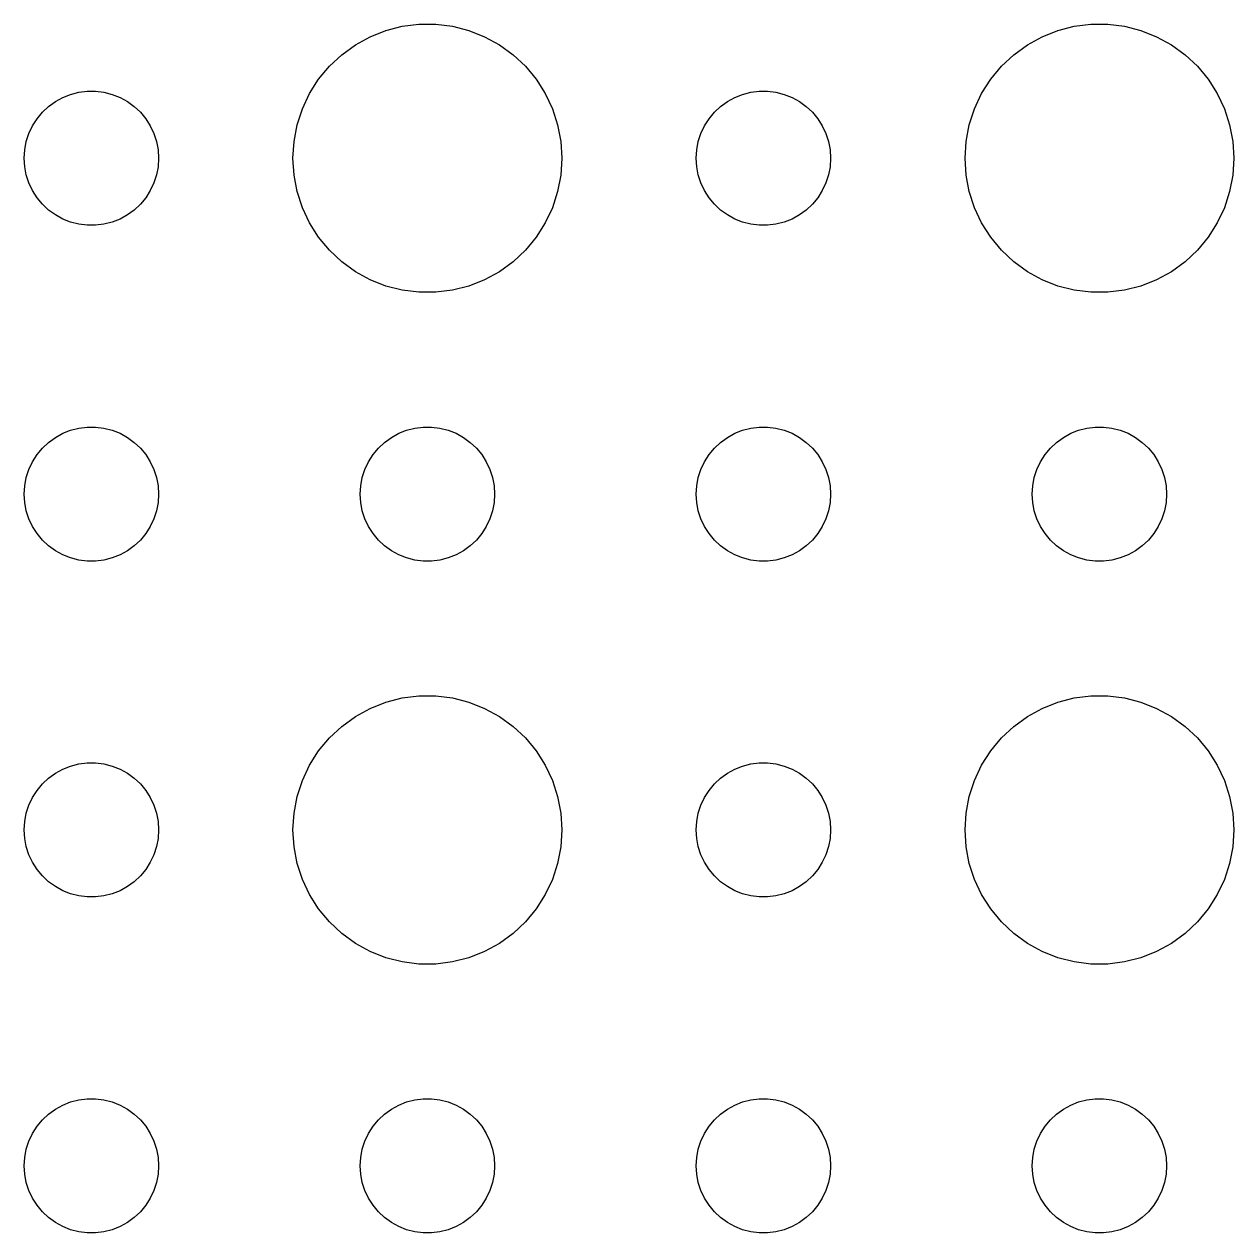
# Model space of a CAD drawing. Header units: metres. Extents: x -120 to 120, y -119 to 119.
# Drawn here: x -1.5 to 25.5, y -61.5 to -34.51 of the extents above; entities that cross this region are included whole.
import ezdxf

# ---------------------------------------------------------------- set-up
doc = ezdxf.new("R2010")
doc.units = ezdxf.units.M

msp = doc.modelspace()

# ---------------------------------------------------------------- linework, layer by layer
for p, q in [((6.57294, -34.6468), (6.93785, -34.5531)), ((6.93785, -34.5531), (7.31161, -34.5059)), ((7.31161, -34.5059), (7.68837, -34.5059)), ((7.68837, -34.5059), (8.06213, -34.5531)), ((8.06213, -34.5531), (8.42705, -34.6468)), ((21.5729, -34.6468), (21.9379, -34.5531)), ((21.9379, -34.5531), (22.3116, -34.5059)), ((22.3116, -34.5059), (22.6884, -34.5059)), ((22.6884, -34.5059), (23.0621, -34.5531)), ((23.0621, -34.5531), (23.427, -34.6468)), ((5.89252, -34.967), (6.22266, -34.7855)), ((6.22266, -34.7855), (6.57294, -34.6468)), ((8.42705, -34.6468), (8.77733, -34.7855)), ((8.77733, -34.7855), (9.10747, -34.967)), ((20.8925, -34.967), (21.2227, -34.7855)), ((21.2227, -34.7855), (21.5729, -34.6468)), ((23.427, -34.6468), (23.7773, -34.7855)), ((23.7773, -34.7855), (24.1075, -34.967)), ((5.58772, -35.1885), (5.89252, -34.967)), ((9.10747, -34.967), (9.41226, -35.1885)), ((20.5877, -35.1885), (20.8925, -34.967)), ((24.1075, -34.967), (24.4123, -35.1885)), ((5.31308, -35.4464), (5.58772, -35.1885)), ((9.41226, -35.1885), (9.6869, -35.4464)), ((20.3131, -35.4464), (20.5877, -35.1885)), ((24.4123, -35.1885), (24.6869, -35.4464)), ((5.07294, -35.7366), (5.31308, -35.4464)), ((9.6869, -35.4464), (9.92705, -35.7366)), ((20.0729, -35.7366), (20.3131, -35.4464)), ((24.6869, -35.4464), (24.927, -35.7366)), ((4.87108, -36.0547), (5.07294, -35.7366)), ((9.92705, -35.7366), (10.1289, -36.0547)), ((19.8711, -36.0547), (20.0729, -35.7366)), ((24.927, -35.7366), (25.1289, -36.0547)), ((-0.80373, -36.2335), (-0.63866, -36.1428)), ((-0.63866, -36.1428), (-0.46352, -36.0734)), ((-0.46352, -36.0734), (-0.28107, -36.0266)), ((-0.28107, -36.0266), (-0.09418, -36.003)), ((-0.09418, -36.003), (0.09418, -36.003)), ((0.09418, -36.003), (0.28107, -36.0266)), ((0.28107, -36.0266), (0.46352, -36.0734)), ((0.46352, -36.0734), (0.63866, -36.1428)), ((0.63866, -36.1428), (0.80373, -36.2335)), ((4.71066, -36.3956), (4.87108, -36.0547)), ((10.1289, -36.0547), (10.2893, -36.3956)), ((14.1963, -36.2335), (14.3613, -36.1428)), ((14.3613, -36.1428), (14.5365, -36.0734)), ((14.5365, -36.0734), (14.7189, -36.0266)), ((14.7189, -36.0266), (14.9058, -36.003)), ((14.9058, -36.003), (15.0942, -36.003)), ((15.0942, -36.003), (15.2811, -36.0266)), ((15.2811, -36.0266), (15.4635, -36.0734)), ((15.4635, -36.0734), (15.6387, -36.1428)), ((15.6387, -36.1428), (15.8037, -36.2335)), ((19.7107, -36.3956), (19.8711, -36.0547)), ((25.1289, -36.0547), (25.2893, -36.3956)), ((-1.09344, -36.4732), (-0.95613, -36.3442)), ((-0.95613, -36.3442), (-0.80373, -36.2335)), ((0.80373, -36.2335), (0.95613, -36.3442)), ((0.95613, -36.3442), (1.09344, -36.4732)), ((4.59424, -36.7539), (4.71066, -36.3956)), ((10.2893, -36.3956), (10.4057, -36.7539)), ((13.9065, -36.4732), (14.0439, -36.3442)), ((14.0439, -36.3442), (14.1963, -36.2335)), ((15.8037, -36.2335), (15.9561, -36.3442)), ((15.9561, -36.3442), (16.0934, -36.4732)), ((19.5942, -36.7539), (19.7107, -36.3956)), ((25.2893, -36.3956), (25.4057, -36.7539)), ((-1.31445, -36.7774), (-1.21352, -36.6183)), ((-1.21352, -36.6183), (-1.09344, -36.4732)), ((1.09344, -36.4732), (1.21352, -36.6183)), ((1.21352, -36.6183), (1.31445, -36.7774)), ((13.6855, -36.7774), (13.7865, -36.6183)), ((13.7865, -36.6183), (13.9065, -36.4732)), ((16.0934, -36.4732), (16.2135, -36.6183)), ((16.2135, -36.6183), (16.3145, -36.7774)), ((-1.45287, -37.127), (-1.39465, -36.9478)), ((-1.39465, -36.9478), (-1.31445, -36.7774)), ((1.31445, -36.7774), (1.39465, -36.9478)), ((1.39465, -36.9478), (1.45287, -37.127)), ((4.52365, -37.124), (4.59424, -36.7539)), ((10.4057, -36.7539), (10.4763, -37.124)), ((13.5471, -37.127), (13.6053, -36.9478)), ((13.6053, -36.9478), (13.6855, -36.7774)), ((16.3145, -36.7774), (16.3947, -36.9478)), ((16.3947, -36.9478), (16.4529, -37.127)), ((19.5237, -37.124), (19.5942, -36.7539)), ((25.4057, -36.7539), (25.4763, -37.124)), ((-1.48816, -37.312), (-1.45287, -37.127)), ((1.45287, -37.127), (1.48816, -37.312)), ((4.5, -37.5), (4.52365, -37.124)), ((10.4763, -37.124), (10.5, -37.5)), ((13.5118, -37.312), (13.5471, -37.127)), ((16.4529, -37.127), (16.4882, -37.312)), ((19.5, -37.5), (19.5237, -37.124)), ((25.4763, -37.124), (25.5, -37.5)), ((-1.5, -37.5), (-1.48816, -37.312)), ((-1.48816, -37.688), (-1.5, -37.5)), ((1.48816, -37.312), (1.5, -37.5)), ((1.5, -37.5), (1.48816, -37.688)), ((4.52365, -37.876), (4.5, -37.5)), ((10.5, -37.5), (10.4763, -37.876)), ((13.5, -37.5), (13.5118, -37.312)), ((13.5118, -37.688), (13.5, -37.5)), ((16.4882, -37.312), (16.5, -37.5)), ((16.5, -37.5), (16.4882, -37.688)), ((19.5237, -37.876), (19.5, -37.5)), ((25.5, -37.5), (25.4763, -37.876)), ((-1.45287, -37.873), (-1.48816, -37.688)), ((1.48816, -37.688), (1.45287, -37.873)), ((13.5471, -37.873), (13.5118, -37.688)), ((16.4882, -37.688), (16.4529, -37.873)), ((-1.39465, -38.0522), (-1.45287, -37.873)), ((-1.31445, -38.2226), (-1.39465, -38.0522)), ((1.39465, -38.0522), (1.31445, -38.2226)), ((1.45287, -37.873), (1.39465, -38.0522)), ((4.59424, -38.2461), (4.52365, -37.876)), ((10.4763, -37.876), (10.4057, -38.2461)), ((13.6053, -38.0522), (13.5471, -37.873)), ((13.6855, -38.2226), (13.6053, -38.0522)), ((16.3947, -38.0522), (16.3145, -38.2226)), ((16.4529, -37.873), (16.3947, -38.0522)), ((19.5942, -38.2461), (19.5237, -37.876)), ((25.4763, -37.876), (25.4057, -38.2461)), ((-1.21352, -38.3817), (-1.31445, -38.2226)), ((1.31445, -38.2226), (1.21352, -38.3817)), ((4.71066, -38.6044), (4.59424, -38.2461)), ((10.4057, -38.2461), (10.2893, -38.6044)), ((13.7865, -38.3817), (13.6855, -38.2226)), ((16.3145, -38.2226), (16.2135, -38.3817)), ((19.7107, -38.6044), (19.5942, -38.2461)), ((25.4057, -38.2461), (25.2893, -38.6044)), ((-1.09344, -38.5268), (-1.21352, -38.3817)), ((-0.95613, -38.6558), (-1.09344, -38.5268)), ((1.09344, -38.5268), (0.95613, -38.6558)), ((1.21352, -38.3817), (1.09344, -38.5268)), ((4.87108, -38.9453), (4.71066, -38.6044)), ((10.2893, -38.6044), (10.1289, -38.9453)), ((13.9065, -38.5268), (13.7865, -38.3817)), ((14.0439, -38.6558), (13.9065, -38.5268)), ((16.0934, -38.5268), (15.9561, -38.6558)), ((16.2135, -38.3817), (16.0934, -38.5268)), ((19.8711, -38.9453), (19.7107, -38.6044)), ((25.2893, -38.6044), (25.1289, -38.9453)), ((-0.80373, -38.7665), (-0.95613, -38.6558)), ((-0.63866, -38.8572), (-0.80373, -38.7665)), ((-0.46352, -38.9266), (-0.63866, -38.8572)), ((0.63866, -38.8572), (0.46352, -38.9266)), ((0.80373, -38.7665), (0.63866, -38.8572)), ((0.95613, -38.6558), (0.80373, -38.7665)), ((14.1963, -38.7665), (14.0439, -38.6558)), ((14.3613, -38.8572), (14.1963, -38.7665)), ((14.5365, -38.9266), (14.3613, -38.8572)), ((15.6387, -38.8572), (15.4635, -38.9266)), ((15.8037, -38.7665), (15.6387, -38.8572)), ((15.9561, -38.6558), (15.8037, -38.7665)), ((-0.28107, -38.9734), (-0.46352, -38.9266)), ((-0.09418, -38.997), (-0.28107, -38.9734)), ((0.09418, -38.997), (-0.09418, -38.997)), ((0.28107, -38.9734), (0.09418, -38.997)), ((0.46352, -38.9266), (0.28107, -38.9734)), ((5.07294, -39.2634), (4.87108, -38.9453)), ((10.1289, -38.9453), (9.92705, -39.2634)), ((14.7189, -38.9734), (14.5365, -38.9266)), ((14.9058, -38.997), (14.7189, -38.9734)), ((15.0942, -38.997), (14.9058, -38.997)), ((15.2811, -38.9734), (15.0942, -38.997)), ((15.4635, -38.9266), (15.2811, -38.9734)), ((20.0729, -39.2634), (19.8711, -38.9453)), ((25.1289, -38.9453), (24.927, -39.2634)), ((5.31308, -39.5536), (5.07294, -39.2634)), ((9.92705, -39.2634), (9.6869, -39.5536)), ((20.3131, -39.5536), (20.0729, -39.2634)), ((24.927, -39.2634), (24.6869, -39.5536)), ((5.58772, -39.8115), (5.31308, -39.5536)), ((9.6869, -39.5536), (9.41226, -39.8115)), ((20.5877, -39.8115), (20.3131, -39.5536)), ((24.6869, -39.5536), (24.4123, -39.8115)), ((5.89252, -40.033), (5.58772, -39.8115)), ((9.41226, -39.8115), (9.10747, -40.033)), ((20.8925, -40.033), (20.5877, -39.8115)), ((24.4123, -39.8115), (24.1075, -40.033)), ((6.22266, -40.2145), (5.89252, -40.033)), ((6.57294, -40.3532), (6.22266, -40.2145)), ((8.77733, -40.2145), (8.42705, -40.3532)), ((9.10747, -40.033), (8.77733, -40.2145)), ((21.2227, -40.2145), (20.8925, -40.033)), ((21.5729, -40.3532), (21.2227, -40.2145)), ((23.7773, -40.2145), (23.427, -40.3532)), ((24.1075, -40.033), (23.7773, -40.2145)), ((6.93785, -40.4469), (6.57294, -40.3532)), ((7.31161, -40.4941), (6.93785, -40.4469)), ((7.68837, -40.4941), (7.31161, -40.4941)), ((8.06213, -40.4469), (7.68837, -40.4941)), ((8.42705, -40.3532), (8.06213, -40.4469)), ((21.9379, -40.4469), (21.5729, -40.3532)), ((22.3116, -40.4941), (21.9379, -40.4469)), ((22.6884, -40.4941), (22.3116, -40.4941)), ((23.0621, -40.4469), (22.6884, -40.4941)), ((23.427, -40.3532), (23.0621, -40.4469)), ((-0.95613, -43.8442), (-0.80373, -43.7335)), ((-0.80373, -43.7335), (-0.63866, -43.6428)), ((-0.63866, -43.6428), (-0.46352, -43.5734)), ((-0.46352, -43.5734), (-0.28107, -43.5266)), ((-0.28107, -43.5266), (-0.09418, -43.503)), ((-0.09418, -43.503), (0.09418, -43.503)), ((0.09418, -43.503), (0.28107, -43.5266)), ((0.28107, -43.5266), (0.46352, -43.5734)), ((0.46352, -43.5734), (0.63866, -43.6428)), ((0.63866, -43.6428), (0.80373, -43.7335)), ((0.80373, -43.7335), (0.95613, -43.8442)), ((6.54385, -43.8442), (6.69626, -43.7335)), ((6.69626, -43.7335), (6.86133, -43.6428)), ((6.86133, -43.6428), (7.03647, -43.5734)), ((7.03647, -43.5734), (7.21892, -43.5266)), ((7.21892, -43.5266), (7.40581, -43.503)), ((7.40581, -43.503), (7.59418, -43.503)), ((7.59418, -43.503), (7.78107, -43.5266)), ((7.78107, -43.5266), (7.96352, -43.5734)), ((7.96352, -43.5734), (8.13866, -43.6428)), ((8.13866, -43.6428), (8.30373, -43.7335)), ((8.30373, -43.7335), (8.45613, -43.8442)), ((14.0439, -43.8442), (14.1963, -43.7335)), ((14.1963, -43.7335), (14.3613, -43.6428)), ((14.3613, -43.6428), (14.5365, -43.5734)), ((14.5365, -43.5734), (14.7189, -43.5266)), ((14.7189, -43.5266), (14.9058, -43.503)), ((14.9058, -43.503), (15.0942, -43.503)), ((15.0942, -43.503), (15.2811, -43.5266)), ((15.2811, -43.5266), (15.4635, -43.5734)), ((15.4635, -43.5734), (15.6387, -43.6428)), ((15.6387, -43.6428), (15.8037, -43.7335)), ((15.8037, -43.7335), (15.9561, -43.8442)), ((21.5439, -43.8442), (21.6963, -43.7335)), ((21.6963, -43.7335), (21.8613, -43.6428)), ((21.8613, -43.6428), (22.0365, -43.5734)), ((22.0365, -43.5734), (22.2189, -43.5266)), ((22.2189, -43.5266), (22.4058, -43.503)), ((22.4058, -43.503), (22.5942, -43.503)), ((22.5942, -43.503), (22.7811, -43.5266)), ((22.7811, -43.5266), (22.9635, -43.5734)), ((22.9635, -43.5734), (23.1387, -43.6428)), ((23.1387, -43.6428), (23.3037, -43.7335)), ((23.3037, -43.7335), (23.4561, -43.8442)), ((-1.21352, -44.1183), (-1.09344, -43.9732)), ((-1.09344, -43.9732), (-0.95613, -43.8442)), ((0.95613, -43.8442), (1.09344, -43.9732)), ((1.09344, -43.9732), (1.21352, -44.1183)), ((6.28647, -44.1183), (6.40654, -43.9732)), ((6.40654, -43.9732), (6.54385, -43.8442)), ((8.45613, -43.8442), (8.59344, -43.9732)), ((8.59344, -43.9732), (8.71352, -44.1183)), ((13.7865, -44.1183), (13.9065, -43.9732)), ((13.9065, -43.9732), (14.0439, -43.8442)), ((15.9561, -43.8442), (16.0934, -43.9732)), ((16.0934, -43.9732), (16.2135, -44.1183)), ((21.2865, -44.1183), (21.4065, -43.9732)), ((21.4065, -43.9732), (21.5439, -43.8442)), ((23.4561, -43.8442), (23.5934, -43.9732)), ((23.5934, -43.9732), (23.7135, -44.1183)), ((-1.39465, -44.4478), (-1.31445, -44.2774)), ((-1.31445, -44.2774), (-1.21352, -44.1183)), ((1.21352, -44.1183), (1.31445, -44.2774)), ((1.31445, -44.2774), (1.39465, -44.4478)), ((6.10533, -44.4478), (6.18553, -44.2774)), ((6.18553, -44.2774), (6.28647, -44.1183)), ((8.71352, -44.1183), (8.81445, -44.2774)), ((8.81445, -44.2774), (8.89465, -44.4478)), ((13.6053, -44.4478), (13.6855, -44.2774)), ((13.6855, -44.2774), (13.7865, -44.1183)), ((16.2135, -44.1183), (16.3145, -44.2774)), ((16.3145, -44.2774), (16.3947, -44.4478)), ((21.1053, -44.4478), (21.1855, -44.2774)), ((21.1855, -44.2774), (21.2865, -44.1183)), ((23.7135, -44.1183), (23.8145, -44.2774)), ((23.8145, -44.2774), (23.8947, -44.4478)), ((-1.45287, -44.627), (-1.39465, -44.4478)), ((1.39465, -44.4478), (1.45287, -44.627)), ((6.04712, -44.627), (6.10533, -44.4478)), ((8.89465, -44.4478), (8.95287, -44.627)), ((13.5471, -44.627), (13.6053, -44.4478)), ((16.3947, -44.4478), (16.4529, -44.627)), ((21.0471, -44.627), (21.1053, -44.4478)), ((23.8947, -44.4478), (23.9529, -44.627)), ((-1.5, -45), (-1.48816, -44.812)), ((-1.48816, -44.812), (-1.45287, -44.627)), ((1.45287, -44.627), (1.48816, -44.812)), ((1.48816, -44.812), (1.5, -45)), ((6, -45), (6.01183, -44.812)), ((6.01183, -44.812), (6.04712, -44.627)), ((8.95287, -44.627), (8.98816, -44.812)), ((8.98816, -44.812), (9, -45)), ((13.5, -45), (13.5118, -44.812)), ((13.5118, -44.812), (13.5471, -44.627)), ((16.4529, -44.627), (16.4882, -44.812)), ((16.4882, -44.812), (16.5, -45)), ((21, -45), (21.0118, -44.812)), ((21.0118, -44.812), (21.0471, -44.627)), ((23.9529, -44.627), (23.9882, -44.812)), ((23.9882, -44.812), (24, -45)), ((-1.48816, -45.188), (-1.5, -45)), ((1.5, -45), (1.48816, -45.188)), ((6.01183, -45.188), (6, -45)), ((9, -45), (8.98816, -45.188)), ((13.5118, -45.188), (13.5, -45)), ((16.5, -45), (16.4882, -45.188)), ((21.0118, -45.188), (21, -45)), ((24, -45), (23.9882, -45.188)), ((-1.45287, -45.373), (-1.48816, -45.188)), ((1.48816, -45.188), (1.45287, -45.373)), ((6.04712, -45.373), (6.01183, -45.188)), ((8.98816, -45.188), (8.95287, -45.373)), ((13.5471, -45.373), (13.5118, -45.188)), ((16.4882, -45.188), (16.4529, -45.373)), ((21.0471, -45.373), (21.0118, -45.188)), ((23.9882, -45.188), (23.9529, -45.373)), ((-1.39465, -45.5522), (-1.45287, -45.373)), ((-1.31445, -45.7226), (-1.39465, -45.5522)), ((1.39465, -45.5522), (1.31445, -45.7226)), ((1.45287, -45.373), (1.39465, -45.5522)), ((6.10533, -45.5522), (6.04712, -45.373)), ((6.18553, -45.7226), (6.10533, -45.5522)), ((8.89465, -45.5522), (8.81445, -45.7226)), ((8.95287, -45.373), (8.89465, -45.5522)), ((13.6053, -45.5522), (13.5471, -45.373)), ((13.6855, -45.7226), (13.6053, -45.5522)), ((16.3947, -45.5522), (16.3145, -45.7226)), ((16.4529, -45.373), (16.3947, -45.5522)), ((21.1053, -45.5522), (21.0471, -45.373)), ((21.1855, -45.7226), (21.1053, -45.5522)), ((23.8947, -45.5522), (23.8145, -45.7226)), ((23.9529, -45.373), (23.8947, -45.5522)), ((-1.21352, -45.8817), (-1.31445, -45.7226)), ((-1.09344, -46.0268), (-1.21352, -45.8817)), ((1.21352, -45.8817), (1.09344, -46.0268)), ((1.31445, -45.7226), (1.21352, -45.8817)), ((6.28647, -45.8817), (6.18553, -45.7226)), ((6.40654, -46.0268), (6.28647, -45.8817)), ((8.71352, -45.8817), (8.59344, -46.0268)), ((8.81445, -45.7226), (8.71352, -45.8817)), ((13.7865, -45.8817), (13.6855, -45.7226)), ((13.9065, -46.0268), (13.7865, -45.8817)), ((16.2135, -45.8817), (16.0934, -46.0268)), ((16.3145, -45.7226), (16.2135, -45.8817)), ((21.2865, -45.8817), (21.1855, -45.7226)), ((21.4065, -46.0268), (21.2865, -45.8817)), ((23.7135, -45.8817), (23.5934, -46.0268)), ((23.8145, -45.7226), (23.7135, -45.8817)), ((-0.95613, -46.1558), (-1.09344, -46.0268)), ((-0.80373, -46.2665), (-0.95613, -46.1558)), ((0.95613, -46.1558), (0.80373, -46.2665)), ((1.09344, -46.0268), (0.95613, -46.1558)), ((6.54385, -46.1558), (6.40654, -46.0268)), ((6.69626, -46.2665), (6.54385, -46.1558)), ((8.45613, -46.1558), (8.30373, -46.2665)), ((8.59344, -46.0268), (8.45613, -46.1558)), ((14.0439, -46.1558), (13.9065, -46.0268)), ((14.1963, -46.2665), (14.0439, -46.1558)), ((15.9561, -46.1558), (15.8037, -46.2665)), ((16.0934, -46.0268), (15.9561, -46.1558)), ((21.5439, -46.1558), (21.4065, -46.0268)), ((21.6963, -46.2665), (21.5439, -46.1558)), ((23.4561, -46.1558), (23.3037, -46.2665)), ((23.5934, -46.0268), (23.4561, -46.1558)), ((-0.63866, -46.3572), (-0.80373, -46.2665)), ((-0.46352, -46.4266), (-0.63866, -46.3572)), ((-0.28107, -46.4734), (-0.46352, -46.4266)), ((0.46352, -46.4266), (0.28107, -46.4734)), ((0.63866, -46.3572), (0.46352, -46.4266)), ((0.80373, -46.2665), (0.63866, -46.3572)), ((6.86133, -46.3572), (6.69626, -46.2665)), ((7.03647, -46.4266), (6.86133, -46.3572)), ((7.21892, -46.4734), (7.03647, -46.4266)), ((7.96352, -46.4266), (7.78107, -46.4734)), ((8.13866, -46.3572), (7.96352, -46.4266)), ((8.30373, -46.2665), (8.13866, -46.3572)), ((14.3613, -46.3572), (14.1963, -46.2665)), ((14.5365, -46.4266), (14.3613, -46.3572)), ((14.7189, -46.4734), (14.5365, -46.4266)), ((15.4635, -46.4266), (15.2811, -46.4734)), ((15.6387, -46.3572), (15.4635, -46.4266)), ((15.8037, -46.2665), (15.6387, -46.3572)), ((21.8613, -46.3572), (21.6963, -46.2665)), ((22.0365, -46.4266), (21.8613, -46.3572)), ((22.2189, -46.4734), (22.0365, -46.4266)), ((22.9635, -46.4266), (22.7811, -46.4734)), ((23.1387, -46.3572), (22.9635, -46.4266)), ((23.3037, -46.2665), (23.1387, -46.3572)), ((-0.09418, -46.497), (-0.28107, -46.4734)), ((0.09418, -46.497), (-0.09418, -46.497)), ((0.28107, -46.4734), (0.09418, -46.497)), ((7.40581, -46.497), (7.21892, -46.4734)), ((7.59418, -46.497), (7.40581, -46.497)), ((7.78107, -46.4734), (7.59418, -46.497)), ((14.9058, -46.497), (14.7189, -46.4734)), ((15.0942, -46.497), (14.9058, -46.497)), ((15.2811, -46.4734), (15.0942, -46.497)), ((22.4058, -46.497), (22.2189, -46.4734)), ((22.5942, -46.497), (22.4058, -46.497)), ((22.7811, -46.4734), (22.5942, -46.497)), ((6.22266, -49.7855), (6.57294, -49.6468)), ((6.57294, -49.6468), (6.93785, -49.5531)), ((6.93785, -49.5531), (7.31161, -49.5059)), ((7.31161, -49.5059), (7.68837, -49.5059)), ((7.68837, -49.5059), (8.06213, -49.5531)), ((8.06213, -49.5531), (8.42705, -49.6468)), ((8.42705, -49.6468), (8.77733, -49.7855)), ((21.2227, -49.7855), (21.5729, -49.6468)), ((21.5729, -49.6468), (21.9379, -49.5531)), ((21.9379, -49.5531), (22.3116, -49.5059)), ((22.3116, -49.5059), (22.6884, -49.5059)), ((22.6884, -49.5059), (23.0621, -49.5531)), ((23.0621, -49.5531), (23.427, -49.6468)), ((23.427, -49.6468), (23.7773, -49.7855)), ((5.89252, -49.967), (6.22266, -49.7855)), ((8.77733, -49.7855), (9.10747, -49.967)), ((20.8925, -49.967), (21.2227, -49.7855)), ((23.7773, -49.7855), (24.1075, -49.967)), ((5.31308, -50.4464), (5.58772, -50.1885)), ((5.58772, -50.1885), (5.89252, -49.967)), ((9.10747, -49.967), (9.41226, -50.1885)), ((9.41226, -50.1885), (9.6869, -50.4464)), ((20.3131, -50.4464), (20.5877, -50.1885)), ((20.5877, -50.1885), (20.8925, -49.967)), ((24.1075, -49.967), (24.4123, -50.1885)), ((24.4123, -50.1885), (24.6869, -50.4464)), ((5.07294, -50.7366), (5.31308, -50.4464)), ((9.6869, -50.4464), (9.92705, -50.7366)), ((20.0729, -50.7366), (20.3131, -50.4464)), ((24.6869, -50.4464), (24.927, -50.7366)), ((4.87108, -51.0547), (5.07294, -50.7366)), ((9.92705, -50.7366), (10.1289, -51.0547)), ((19.8711, -51.0547), (20.0729, -50.7366)), ((24.927, -50.7366), (25.1289, -51.0547)), ((-0.46352, -51.0734), (-0.28107, -51.0266)), ((-0.28107, -51.0266), (-0.09418, -51.003)), ((-0.09418, -51.003), (0.09418, -51.003)), ((0.09418, -51.003), (0.28107, -51.0266)), ((0.28107, -51.0266), (0.46352, -51.0734)), ((14.5365, -51.0734), (14.7189, -51.0266)), ((14.7189, -51.0266), (14.9058, -51.003)), ((14.9058, -51.003), (15.0942, -51.003)), ((15.0942, -51.003), (15.2811, -51.0266)), ((15.2811, -51.0266), (15.4635, -51.0734)), ((-0.95613, -51.3442), (-0.80373, -51.2335)), ((-0.80373, -51.2335), (-0.63866, -51.1428)), ((-0.63866, -51.1428), (-0.46352, -51.0734)), ((0.46352, -51.0734), (0.63866, -51.1428)), ((0.63866, -51.1428), (0.80373, -51.2335)), ((0.80373, -51.2335), (0.95613, -51.3442)), ((4.71066, -51.3956), (4.87108, -51.0547)), ((10.1289, -51.0547), (10.2893, -51.3956)), ((14.0439, -51.3442), (14.1963, -51.2335)), ((14.1963, -51.2335), (14.3613, -51.1428)), ((14.3613, -51.1428), (14.5365, -51.0734)), ((15.4635, -51.0734), (15.6387, -51.1428)), ((15.6387, -51.1428), (15.8037, -51.2335)), ((15.8037, -51.2335), (15.9561, -51.3442)), ((19.7107, -51.3956), (19.8711, -51.0547)), ((25.1289, -51.0547), (25.2893, -51.3956)), ((-1.21352, -51.6183), (-1.09344, -51.4732)), ((-1.09344, -51.4732), (-0.95613, -51.3442)), ((0.95613, -51.3442), (1.09344, -51.4732)), ((1.09344, -51.4732), (1.21352, -51.6183)), ((4.59424, -51.7539), (4.71066, -51.3956)), ((10.2893, -51.3956), (10.4057, -51.7539)), ((13.7865, -51.6183), (13.9065, -51.4732)), ((13.9065, -51.4732), (14.0439, -51.3442)), ((15.9561, -51.3442), (16.0934, -51.4732)), ((16.0934, -51.4732), (16.2135, -51.6183)), ((19.5942, -51.7539), (19.7107, -51.3956)), ((25.2893, -51.3956), (25.4057, -51.7539)), ((-1.39465, -51.9478), (-1.31445, -51.7774)), ((-1.31445, -51.7774), (-1.21352, -51.6183)), ((1.21352, -51.6183), (1.31445, -51.7774)), ((1.31445, -51.7774), (1.39465, -51.9478)), ((4.52365, -52.124), (4.59424, -51.7539)), ((10.4057, -51.7539), (10.4763, -52.124)), ((13.6053, -51.9478), (13.6855, -51.7774)), ((13.6855, -51.7774), (13.7865, -51.6183)), ((16.2135, -51.6183), (16.3145, -51.7774)), ((16.3145, -51.7774), (16.3947, -51.9478)), ((19.5237, -52.124), (19.5942, -51.7539)), ((25.4057, -51.7539), (25.4763, -52.124)), ((-1.45287, -52.127), (-1.39465, -51.9478)), ((1.39465, -51.9478), (1.45287, -52.127)), ((13.5471, -52.127), (13.6053, -51.9478)), ((16.3947, -51.9478), (16.4529, -52.127)), ((-1.5, -52.5), (-1.48816, -52.312)), ((-1.48816, -52.312), (-1.45287, -52.127)), ((1.45287, -52.127), (1.48816, -52.312)), ((1.48816, -52.312), (1.5, -52.5)), ((4.5, -52.5), (4.52365, -52.124)), ((10.4763, -52.124), (10.5, -52.5)), ((13.5, -52.5), (13.5118, -52.312)), ((13.5118, -52.312), (13.5471, -52.127)), ((16.4529, -52.127), (16.4882, -52.312)), ((16.4882, -52.312), (16.5, -52.5)), ((19.5, -52.5), (19.5237, -52.124)), ((25.4763, -52.124), (25.5, -52.5)), ((-1.48816, -52.688), (-1.5, -52.5)), ((1.5, -52.5), (1.48816, -52.688)), ((4.52365, -52.876), (4.5, -52.5)), ((10.5, -52.5), (10.4763, -52.876)), ((13.5118, -52.688), (13.5, -52.5)), ((16.5, -52.5), (16.4882, -52.688)), ((19.5237, -52.876), (19.5, -52.5)), ((25.5, -52.5), (25.4763, -52.876)), ((-1.45287, -52.873), (-1.48816, -52.688)), ((-1.39465, -53.0522), (-1.45287, -52.873)), ((1.45287, -52.873), (1.39465, -53.0522)), ((1.48816, -52.688), (1.45287, -52.873)), ((4.59424, -53.2461), (4.52365, -52.876)), ((10.4763, -52.876), (10.4057, -53.2461)), ((13.5471, -52.873), (13.5118, -52.688)), ((13.6053, -53.0522), (13.5471, -52.873)), ((16.4529, -52.873), (16.3947, -53.0522)), ((16.4882, -52.688), (16.4529, -52.873)), ((19.5942, -53.2461), (19.5237, -52.876)), ((25.4763, -52.876), (25.4057, -53.2461)), ((-1.31445, -53.2226), (-1.39465, -53.0522)), ((1.39465, -53.0522), (1.31445, -53.2226)), ((13.6855, -53.2226), (13.6053, -53.0522)), ((16.3947, -53.0522), (16.3145, -53.2226)), ((-1.21352, -53.3817), (-1.31445, -53.2226)), ((-1.09344, -53.5268), (-1.21352, -53.3817)), ((1.21352, -53.3817), (1.09344, -53.5268)), ((1.31445, -53.2226), (1.21352, -53.3817)), ((4.71066, -53.6044), (4.59424, -53.2461)), ((10.4057, -53.2461), (10.2893, -53.6044)), ((13.7865, -53.3817), (13.6855, -53.2226)), ((13.9065, -53.5268), (13.7865, -53.3817)), ((16.2135, -53.3817), (16.0934, -53.5268)), ((16.3145, -53.2226), (16.2135, -53.3817)), ((19.7107, -53.6044), (19.5942, -53.2461)), ((25.4057, -53.2461), (25.2893, -53.6044)), ((-0.95613, -53.6558), (-1.09344, -53.5268)), ((-0.80373, -53.7665), (-0.95613, -53.6558)), ((0.95613, -53.6558), (0.80373, -53.7665)), ((1.09344, -53.5268), (0.95613, -53.6558)), ((4.87108, -53.9453), (4.71066, -53.6044)), ((10.2893, -53.6044), (10.1289, -53.9453)), ((14.0439, -53.6558), (13.9065, -53.5268)), ((14.1963, -53.7665), (14.0439, -53.6558)), ((15.9561, -53.6558), (15.8037, -53.7665)), ((16.0934, -53.5268), (15.9561, -53.6558)), ((19.8711, -53.9453), (19.7107, -53.6044)), ((25.2893, -53.6044), (25.1289, -53.9453)), ((-0.63866, -53.8572), (-0.80373, -53.7665)), ((-0.46352, -53.9266), (-0.63866, -53.8572)), ((-0.28107, -53.9734), (-0.46352, -53.9266)), ((-0.09418, -53.997), (-0.28107, -53.9734)), ((0.09418, -53.997), (-0.09418, -53.997)), ((0.28107, -53.9734), (0.09418, -53.997)), ((0.46352, -53.9266), (0.28107, -53.9734)), ((0.63866, -53.8572), (0.46352, -53.9266)), ((0.80373, -53.7665), (0.63866, -53.8572)), ((5.07294, -54.2634), (4.87108, -53.9453)), ((10.1289, -53.9453), (9.92705, -54.2634)), ((14.3613, -53.8572), (14.1963, -53.7665)), ((14.5365, -53.9266), (14.3613, -53.8572)), ((14.7189, -53.9734), (14.5365, -53.9266)), ((14.9058, -53.997), (14.7189, -53.9734)), ((15.0942, -53.997), (14.9058, -53.997)), ((15.2811, -53.9734), (15.0942, -53.997)), ((15.4635, -53.9266), (15.2811, -53.9734)), ((15.6387, -53.8572), (15.4635, -53.9266)), ((15.8037, -53.7665), (15.6387, -53.8572)), ((20.0729, -54.2634), (19.8711, -53.9453)), ((25.1289, -53.9453), (24.927, -54.2634)), ((5.31308, -54.5536), (5.07294, -54.2634)), ((9.92705, -54.2634), (9.6869, -54.5536)), ((20.3131, -54.5536), (20.0729, -54.2634)), ((24.927, -54.2634), (24.6869, -54.5536)), ((5.58772, -54.8115), (5.31308, -54.5536)), ((9.6869, -54.5536), (9.41226, -54.8115)), ((20.5877, -54.8115), (20.3131, -54.5536)), ((24.6869, -54.5536), (24.4123, -54.8115)), ((5.89252, -55.033), (5.58772, -54.8115)), ((6.22266, -55.2145), (5.89252, -55.033)), ((9.10747, -55.033), (8.77733, -55.2145)), ((9.41226, -54.8115), (9.10747, -55.033)), ((20.8925, -55.033), (20.5877, -54.8115)), ((21.2227, -55.2145), (20.8925, -55.033)), ((24.1075, -55.033), (23.7773, -55.2145)), ((24.4123, -54.8115), (24.1075, -55.033)), ((6.57294, -55.3532), (6.22266, -55.2145)), ((8.77733, -55.2145), (8.42705, -55.3532)), ((21.5729, -55.3532), (21.2227, -55.2145)), ((23.7773, -55.2145), (23.427, -55.3532)), ((6.93785, -55.4469), (6.57294, -55.3532)), ((7.31161, -55.4941), (6.93785, -55.4469)), ((7.68837, -55.4941), (7.31161, -55.4941)), ((8.06213, -55.4469), (7.68837, -55.4941)), ((8.42705, -55.3532), (8.06213, -55.4469)), ((21.9379, -55.4469), (21.5729, -55.3532)), ((22.3116, -55.4941), (21.9379, -55.4469)), ((22.6884, -55.4941), (22.3116, -55.4941)), ((23.0621, -55.4469), (22.6884, -55.4941)), ((23.427, -55.3532), (23.0621, -55.4469)), ((-0.63866, -58.6428), (-0.46352, -58.5734)), ((-0.46352, -58.5734), (-0.28107, -58.5266)), ((-0.28107, -58.5266), (-0.09418, -58.503)), ((-0.09418, -58.503), (0.09418, -58.503)), ((0.09418, -58.503), (0.28107, -58.5266)), ((0.28107, -58.5266), (0.46352, -58.5734)), ((0.46352, -58.5734), (0.63866, -58.6428)), ((6.86133, -58.6428), (7.03647, -58.5734)), ((7.03647, -58.5734), (7.21892, -58.5266)), ((7.21892, -58.5266), (7.40581, -58.503)), ((7.40581, -58.503), (7.59418, -58.503)), ((7.59418, -58.503), (7.78107, -58.5266)), ((7.78107, -58.5266), (7.96352, -58.5734)), ((7.96352, -58.5734), (8.13866, -58.6428)), ((14.3613, -58.6428), (14.5365, -58.5734)), ((14.5365, -58.5734), (14.7189, -58.5266)), ((14.7189, -58.5266), (14.9058, -58.503)), ((14.9058, -58.503), (15.0942, -58.503)), ((15.0942, -58.503), (15.2811, -58.5266)), ((15.2811, -58.5266), (15.4635, -58.5734)), ((15.4635, -58.5734), (15.6387, -58.6428)), ((21.8613, -58.6428), (22.0365, -58.5734)), ((22.0365, -58.5734), (22.2189, -58.5266)), ((22.2189, -58.5266), (22.4058, -58.503)), ((22.4058, -58.503), (22.5942, -58.503)), ((22.5942, -58.503), (22.7811, -58.5266)), ((22.7811, -58.5266), (22.9635, -58.5734)), ((22.9635, -58.5734), (23.1387, -58.6428)), ((-1.09344, -58.9732), (-0.95613, -58.8442)), ((-0.95613, -58.8442), (-0.80373, -58.7335)), ((-0.80373, -58.7335), (-0.63866, -58.6428)), ((0.63866, -58.6428), (0.80373, -58.7335)), ((0.80373, -58.7335), (0.95613, -58.8442)), ((0.95613, -58.8442), (1.09344, -58.9732)), ((6.40654, -58.9732), (6.54385, -58.8442)), ((6.54385, -58.8442), (6.69626, -58.7335)), ((6.69626, -58.7335), (6.86133, -58.6428)), ((8.13866, -58.6428), (8.30373, -58.7335)), ((8.30373, -58.7335), (8.45613, -58.8442)), ((8.45613, -58.8442), (8.59344, -58.9732)), ((13.9065, -58.9732), (14.0439, -58.8442)), ((14.0439, -58.8442), (14.1963, -58.7335)), ((14.1963, -58.7335), (14.3613, -58.6428)), ((15.6387, -58.6428), (15.8037, -58.7335)), ((15.8037, -58.7335), (15.9561, -58.8442)), ((15.9561, -58.8442), (16.0934, -58.9732)), ((21.4065, -58.9732), (21.5439, -58.8442)), ((21.5439, -58.8442), (21.6963, -58.7335)), ((21.6963, -58.7335), (21.8613, -58.6428)), ((23.1387, -58.6428), (23.3037, -58.7335)), ((23.3037, -58.7335), (23.4561, -58.8442)), ((23.4561, -58.8442), (23.5934, -58.9732)), ((-1.31445, -59.2774), (-1.21352, -59.1183)), ((-1.21352, -59.1183), (-1.09344, -58.9732)), ((1.09344, -58.9732), (1.21352, -59.1183)), ((1.21352, -59.1183), (1.31445, -59.2774)), ((6.18553, -59.2774), (6.28647, -59.1183)), ((6.28647, -59.1183), (6.40654, -58.9732)), ((8.59344, -58.9732), (8.71352, -59.1183)), ((8.71352, -59.1183), (8.81445, -59.2774)), ((13.6855, -59.2774), (13.7865, -59.1183)), ((13.7865, -59.1183), (13.9065, -58.9732)), ((16.0934, -58.9732), (16.2135, -59.1183)), ((16.2135, -59.1183), (16.3145, -59.2774)), ((21.1855, -59.2774), (21.2865, -59.1183)), ((21.2865, -59.1183), (21.4065, -58.9732)), ((23.5934, -58.9732), (23.7135, -59.1183)), ((23.7135, -59.1183), (23.8145, -59.2774)), ((-1.39465, -59.4478), (-1.31445, -59.2774)), ((1.31445, -59.2774), (1.39465, -59.4478)), ((6.10533, -59.4478), (6.18553, -59.2774)), ((8.81445, -59.2774), (8.89465, -59.4478)), ((13.6053, -59.4478), (13.6855, -59.2774)), ((16.3145, -59.2774), (16.3947, -59.4478)), ((21.1053, -59.4478), (21.1855, -59.2774)), ((23.8145, -59.2774), (23.8947, -59.4478)), ((-1.48816, -59.812), (-1.45287, -59.627)), ((-1.45287, -59.627), (-1.39465, -59.4478)), ((1.39465, -59.4478), (1.45287, -59.627)), ((1.45287, -59.627), (1.48816, -59.812)), ((6.01183, -59.812), (6.04712, -59.627)), ((6.04712, -59.627), (6.10533, -59.4478)), ((8.89465, -59.4478), (8.95287, -59.627)), ((8.95287, -59.627), (8.98816, -59.812)), ((13.5118, -59.812), (13.5471, -59.627)), ((13.5471, -59.627), (13.6053, -59.4478)), ((16.3947, -59.4478), (16.4529, -59.627)), ((16.4529, -59.627), (16.4882, -59.812)), ((21.0118, -59.812), (21.0471, -59.627)), ((21.0471, -59.627), (21.1053, -59.4478)), ((23.8947, -59.4478), (23.9529, -59.627)), ((23.9529, -59.627), (23.9882, -59.812)), ((-1.5, -60), (-1.48816, -59.812)), ((1.48816, -59.812), (1.5, -60)), ((6, -60), (6.01183, -59.812)), ((8.98816, -59.812), (9, -60)), ((13.5, -60), (13.5118, -59.812)), ((16.4882, -59.812), (16.5, -60)), ((21, -60), (21.0118, -59.812)), ((23.9882, -59.812), (24, -60)), ((-1.48816, -60.188), (-1.5, -60)), ((-1.45287, -60.373), (-1.48816, -60.188)), ((1.48816, -60.188), (1.45287, -60.373)), ((1.5, -60), (1.48816, -60.188)), ((6.01183, -60.188), (6, -60)), ((6.04712, -60.373), (6.01183, -60.188)), ((8.98816, -60.188), (8.95287, -60.373)), ((9, -60), (8.98816, -60.188)), ((13.5118, -60.188), (13.5, -60)), ((13.5471, -60.373), (13.5118, -60.188)), ((16.4882, -60.188), (16.4529, -60.373)), ((16.5, -60), (16.4882, -60.188)), ((21.0118, -60.188), (21, -60)), ((21.0471, -60.373), (21.0118, -60.188)), ((23.9882, -60.188), (23.9529, -60.373)), ((24, -60), (23.9882, -60.188)), ((-1.39465, -60.5522), (-1.45287, -60.373)), ((1.45287, -60.373), (1.39465, -60.5522)), ((6.10533, -60.5522), (6.04712, -60.373)), ((8.95287, -60.373), (8.89465, -60.5522)), ((13.6053, -60.5522), (13.5471, -60.373)), ((16.4529, -60.373), (16.3947, -60.5522)), ((21.1053, -60.5522), (21.0471, -60.373)), ((23.9529, -60.373), (23.8947, -60.5522)), ((-1.31445, -60.7226), (-1.39465, -60.5522)), ((-1.21352, -60.8817), (-1.31445, -60.7226)), ((1.31445, -60.7226), (1.21352, -60.8817)), ((1.39465, -60.5522), (1.31445, -60.7226)), ((6.18553, -60.7226), (6.10533, -60.5522)), ((6.28647, -60.8817), (6.18553, -60.7226)), ((8.81445, -60.7226), (8.71352, -60.8817)), ((8.89465, -60.5522), (8.81445, -60.7226)), ((13.6855, -60.7226), (13.6053, -60.5522)), ((13.7865, -60.8817), (13.6855, -60.7226)), ((16.3145, -60.7226), (16.2135, -60.8817)), ((16.3947, -60.5522), (16.3145, -60.7226)), ((21.1855, -60.7226), (21.1053, -60.5522)), ((21.2865, -60.8817), (21.1855, -60.7226)), ((23.8145, -60.7226), (23.7135, -60.8817)), ((23.8947, -60.5522), (23.8145, -60.7226)), ((-1.09344, -61.0268), (-1.21352, -60.8817)), ((1.21352, -60.8817), (1.09344, -61.0268)), ((6.40654, -61.0268), (6.28647, -60.8817)), ((8.71352, -60.8817), (8.59344, -61.0268)), ((13.9065, -61.0268), (13.7865, -60.8817)), ((16.2135, -60.8817), (16.0934, -61.0268)), ((21.4065, -61.0268), (21.2865, -60.8817)), ((23.7135, -60.8817), (23.5934, -61.0268)), ((-0.95613, -61.1558), (-1.09344, -61.0268)), ((-0.80373, -61.2665), (-0.95613, -61.1558)), ((-0.63866, -61.3572), (-0.80373, -61.2665)), ((0.80373, -61.2665), (0.63866, -61.3572)), ((0.95613, -61.1558), (0.80373, -61.2665)), ((1.09344, -61.0268), (0.95613, -61.1558)), ((6.54385, -61.1558), (6.40654, -61.0268)), ((6.69626, -61.2665), (6.54385, -61.1558)), ((6.86133, -61.3572), (6.69626, -61.2665)), ((8.30373, -61.2665), (8.13866, -61.3572)), ((8.45613, -61.1558), (8.30373, -61.2665)), ((8.59344, -61.0268), (8.45613, -61.1558)), ((14.0439, -61.1558), (13.9065, -61.0268)), ((14.1963, -61.2665), (14.0439, -61.1558)), ((14.3613, -61.3572), (14.1963, -61.2665)), ((15.8037, -61.2665), (15.6387, -61.3572)), ((15.9561, -61.1558), (15.8037, -61.2665)), ((16.0934, -61.0268), (15.9561, -61.1558)), ((21.5439, -61.1558), (21.4065, -61.0268)), ((21.6963, -61.2665), (21.5439, -61.1558)), ((21.8613, -61.3572), (21.6963, -61.2665)), ((23.3037, -61.2665), (23.1387, -61.3572)), ((23.4561, -61.1558), (23.3037, -61.2665)), ((23.5934, -61.0268), (23.4561, -61.1558)), ((-0.46352, -61.4266), (-0.63866, -61.3572)), ((-0.28107, -61.4734), (-0.46352, -61.4266)), ((-0.09418, -61.497), (-0.28107, -61.4734)), ((0.09418, -61.497), (-0.09418, -61.497)), ((0.28107, -61.4734), (0.09418, -61.497)), ((0.46352, -61.4266), (0.28107, -61.4734)), ((0.63866, -61.3572), (0.46352, -61.4266)), ((7.03647, -61.4266), (6.86133, -61.3572)), ((7.21892, -61.4734), (7.03647, -61.4266)), ((7.40581, -61.497), (7.21892, -61.4734)), ((7.59418, -61.497), (7.40581, -61.497)), ((7.78107, -61.4734), (7.59418, -61.497)), ((7.96352, -61.4266), (7.78107, -61.4734)), ((8.13866, -61.3572), (7.96352, -61.4266)), ((14.5365, -61.4266), (14.3613, -61.3572)), ((14.7189, -61.4734), (14.5365, -61.4266)), ((14.9058, -61.497), (14.7189, -61.4734)), ((15.0942, -61.497), (14.9058, -61.497)), ((15.2811, -61.4734), (15.0942, -61.497)), ((15.4635, -61.4266), (15.2811, -61.4734)), ((15.6387, -61.3572), (15.4635, -61.4266)), ((22.0365, -61.4266), (21.8613, -61.3572)), ((22.2189, -61.4734), (22.0365, -61.4266)), ((22.4058, -61.497), (22.2189, -61.4734)), ((22.5942, -61.497), (22.4058, -61.497)), ((22.7811, -61.4734), (22.5942, -61.497)), ((22.9635, -61.4266), (22.7811, -61.4734)), ((23.1387, -61.3572), (22.9635, -61.4266))]:
    msp.add_line(p, q)

doc.saveas('drawing.dxf')
